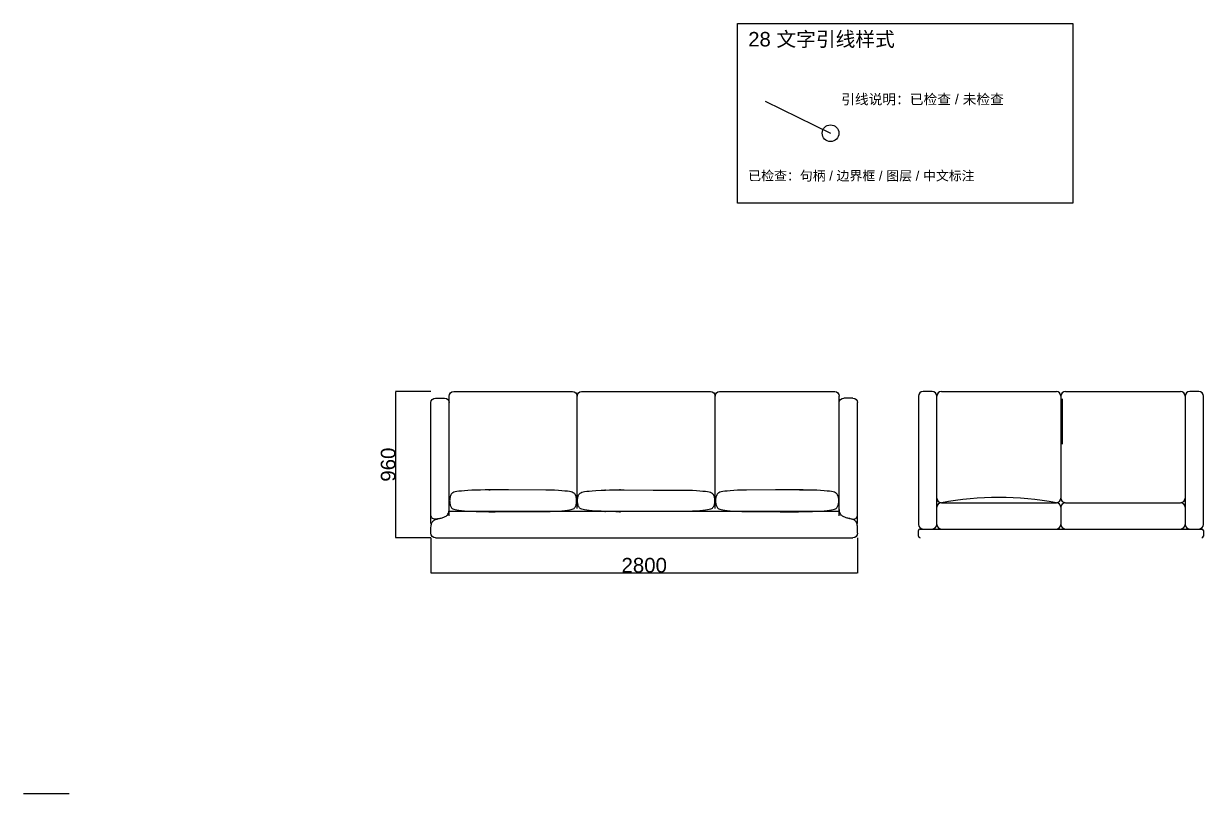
# Model space of a CAD drawing. Header units: millimetres. Extents: x -500 to 57711, y -8647 to 6933.
# Drawn here: x -500 to 7243, y -500 to 4554 of the extents above; entities that cross this region are included whole.
import ezdxf

# ---------------------------------------------------------------- set-up
doc = ezdxf.new("R2010")
doc.units = ezdxf.units.MM
doc.layers.add('CODEX_PREVIEW', color=7, linetype='Continuous')
doc.layers.add('产品图框', color=153, linetype='Continuous')
doc.styles.get("Standard").update_dxf_attribs({"font": 'arial.ttf'})
doc.dimstyles.new('ISO-25', dxfattribs={"dimtxt": 2.5, "dimasz": 2.5, "dimexe": 1.25, "dimexo": 0.625, "dimtad": 1, "dimtxsty": 'Standard', "dimcen": 2.5, "dimadec": 0, "dimazin": 0, "dimtfac": 1, "dimtmove": 0, "dimatfit": 3, "dimfxl": 1, "dimarcsym": 0})

# ---------------------------------------------------------------- blocks, each defined once
blk = doc.blocks.new('5S03232')
for p, q in [((162232.9, 131871.8), (162232.9, 131841.8)), ((162262.9, 131901.8), (165002.9, 131901.8)), ((165032.9, 131871.8), (165032.9, 131841.8)), ((162232.9, 131841.8), (162233.1, 131833.8)), ((162232.9, 131808), (162232.9, 131014.6)), ((162233.1, 131833.8), (162233.6, 131826.4)), ((162233.6, 131826.4), (162234.5, 131819.5)), ((162234.5, 131819.5), (162235.8, 131813.2)), ((162235.8, 131813.2), (162237.5, 131807.4)), ((162237.5, 131807.4), (162239.6, 131802.1)), ((162239.6, 131802.1), (162242.3, 131797.5)), ((162242.3, 131797.5), (162245.5, 131793.4)), ((162245.5, 131793.4), (162249.2, 131789.9)), ((165032.9, 131808), (165032.9, 131014.6)), ((162235.7, 131764.6), (162232.9, 131758)), ((162239.5, 131770), (162235.7, 131764.6)), ((162244.2, 131774.2), (162239.5, 131770)), ((162250.1, 131777), (162244.2, 131774.2)), ((162249.2, 131789.9), (162253.3, 131786.9)), ((162257.1, 131778.6), (162250.1, 131777)), ((162253.3, 131786.9), (162257.9, 131784.4)), ((162265.4, 131778.8), (162257.1, 131778.6)), ((162257.9, 131784.4), (162262.9, 131782.2)), ((162262.9, 131782.2), (162268, 131780.4)), ((162275.1, 131777.5), (162265.4, 131778.8)), ((162268, 131780.4), (162273.4, 131778.8)), ((162273.4, 131778.8), (162279, 131777.4)), ((162286.3, 131774.8), (162275.1, 131777.5)), ((162279, 131777.4), (162284.5, 131776)), ((162284.5, 131776), (162290.1, 131774.8)), ((162290.1, 131774.8), (162295.6, 131773.5)), ((162295.6, 131773.5), (162301.1, 131772.1)), ((162301.1, 131772.1), (162306.6, 131770.6)), ((162306.6, 131770.6), (162311.9, 131769)), ((162311.9, 131769), (162317.2, 131767.2)), ((162317.2, 131767.2), (162322.3, 131765.1)), ((162322.3, 131765.1), (162327.3, 131762.7)), ((162327.3, 131762.7), (162332.2, 131760)), ((162332.2, 131760), (162336.8, 131756.6)), ((162336.8, 131756.6), (162341, 131752.4)), ((162341, 131752.4), (162344.8, 131747)), ((162344.8, 131747), (162348, 131740.1)), ((162348, 131740.1), (162350.5, 131731.6)), ((162350.5, 131731.6), (162352.2, 131721.1)), ((164912.9, 131730.1), (162350.7, 131730.1)), ((162352.2, 131721.1), (162352.9, 131708.3)), ((162352.9, 131758.3), (162352.9, 130971.8)), ((162377.4, 131711.7), (162383.9, 131714.4)), ((162383.9, 131714.4), (162392.2, 131716.9)), ((162392.2, 131716.9), (162402.9, 131719.1)), ((162402.9, 131719.1), (162416.4, 131721.1)), ((162416.4, 131721.1), (162432.9, 131722.9)), ((162432.9, 131722.9), (162452.8, 131724.5)), ((162452.8, 131724.5), (162475.7, 131726)), ((162475.7, 131726), (162501.2, 131727.4)), ((162501.2, 131727.4), (162529, 131728.5)), ((162529, 131728.5), (162558.4, 131729.4)), ((162558.4, 131729.4), (162589.2, 131730.1)), ((162589.2, 131730.1), (162620.9, 131730.5)), ((162620.9, 131730.5), (162612.9, 131730.7)), ((162612.9, 131730.7), (162655, 131730.5)), ((162655, 131730.5), (162741.7, 131730.1)), ((162741.7, 131730.1), (162986.5, 131729.4)), ((162986.5, 131729.4), (163015.9, 131728.5)), ((163015.9, 131728.5), (163043.7, 131727.4)), ((163043.7, 131727.4), (163069.2, 131726)), ((163069.2, 131726), (163092.1, 131724.5)), ((163092.1, 131724.5), (163112, 131722.9)), ((163112, 131722.9), (163128.5, 131721.1)), ((163128.5, 131721.1), (163141.9, 131719.1)), ((163141.9, 131719.1), (163152.6, 131716.9)), ((163152.6, 131716.9), (163161, 131714.4)), ((163161, 131714.4), (163167.4, 131711.7)), ((163222.9, 131714.4), (163216.4, 131711.7)), ((163231.2, 131716.9), (163222.9, 131714.4)), ((163241.9, 131719.1), (163231.2, 131716.9)), ((163255.4, 131721.1), (163241.9, 131719.1)), ((163271.9, 131722.9), (163255.4, 131721.1)), ((163291.8, 131724.5), (163271.9, 131722.9)), ((163314.7, 131726), (163291.8, 131724.5)), ((163350.2, 131727.4), (163314.7, 131726)), ((163378, 131728.5), (163350.2, 131727.4)), ((163404.2, 131730.1), (163373.4, 131729.4)), ((163373.4, 131729.4), (163378, 131728.5)), ((163445.9, 131730.5), (163404.2, 131730.1)), ((163477.9, 131730.7), (163445.9, 131730.5)), ((163470, 131730.5), (163477.9, 131730.7)), ((163501.7, 131730.1), (163470, 131730.5)), ((163692.5, 131729.4), (163501.7, 131730.1)), ((163921.9, 131728.5), (163692.5, 131729.4)), ((163949.7, 131727.4), (163921.9, 131728.5)), ((163975.2, 131726), (163949.7, 131727.4)), ((163998.1, 131724.5), (163975.2, 131726)), ((164018, 131722.9), (163998.1, 131724.5)), ((164034.5, 131721.1), (164018, 131722.9)), ((164047.9, 131719.1), (164034.5, 131721.1)), ((164058.6, 131716.9), (164047.9, 131719.1)), ((164067, 131714.4), (164058.6, 131716.9)), ((164073.4, 131711.7), (164067, 131714.4)), ((164122.4, 131711.7), (164128.9, 131714.4)), ((164128.9, 131714.4), (164137.2, 131716.9)), ((164137.2, 131716.9), (164147.9, 131719.1)), ((164147.9, 131719.1), (164161.4, 131721.1)), ((164161.4, 131721.1), (164177.9, 131722.9)), ((164177.9, 131722.9), (164197.8, 131724.5)), ((164197.8, 131724.5), (164220.7, 131726)), ((164220.7, 131726), (164246.2, 131727.4)), ((164246.2, 131727.4), (164274, 131728.5)), ((164274, 131728.5), (164303.4, 131729.4)), ((164303.4, 131729.4), (164494.2, 131730.1)), ((164494.2, 131730.1), (164525.9, 131730.5)), ((164525.9, 131730.5), (164557.9, 131730.7)), ((164557.9, 131730.7), (164645, 131730.5)), ((164590, 131730.5), (164676.7, 131730.1)), ((164652.5, 131729.4), (164736.9, 131728.5)), ((164676.7, 131730.1), (164707.5, 131729.4)), ((164736.9, 131728.5), (164764.7, 131727.4)), ((164764.7, 131727.4), (164790.2, 131726)), ((164790.2, 131726), (164813.1, 131724.5)), ((164813.1, 131724.5), (164833, 131722.9)), ((164833, 131722.9), (164849.5, 131721.1)), ((164849.5, 131721.1), (164862.9, 131719.1)), ((164862.9, 131719.1), (164873.6, 131716.9)), ((164873.6, 131716.9), (164882, 131714.4)), ((164882, 131714.4), (164888.4, 131711.7)), ((164912.9, 131758.3), (164912.9, 130971.8)), ((162355.9, 131658.8), (162356, 131664.7)), ((162356, 131653), (162355.9, 131658.8)), ((162356, 131664.7), (162356.4, 131670.6)), ((162356.4, 131647.1), (162356, 131653)), ((162356.4, 131670.6), (162357.2, 131676.3)), ((162357.2, 131641.4), (162356.4, 131647.1)), ((162357.2, 131676.3), (162358.2, 131681.9)), ((162358.2, 131635.8), (162357.2, 131641.4)), ((162358.2, 131681.9), (162359.6, 131687.2)), ((162359.6, 131687.2), (162361.3, 131692.2)), ((162361.3, 131692.2), (162363.4, 131696.9)), ((162363.4, 131696.9), (162365.9, 131701.3)), ((162365.9, 131701.3), (162368.8, 131705.1)), ((162368.8, 131705.1), (162372.6, 131708.6)), ((162372.6, 131708.6), (162377.4, 131711.7)), ((163167.4, 131711.7), (163172.3, 131708.6)), ((163172.3, 131708.6), (163176, 131705.1)), ((163176, 131705.1), (163179, 131701.3)), ((163179, 131701.3), (163181.4, 131696.9)), ((163181.4, 131696.9), (163183.5, 131692.2)), ((163183.5, 131692.2), (163185.3, 131687.2)), ((163185.3, 131687.2), (163186.7, 131681.9)), ((163186.7, 131681.9), (163187.7, 131676.3)), ((163187.7, 131641.4), (163186.7, 131635.8)), ((163187.7, 131676.3), (163188.4, 131670.6)), ((163188.4, 131647.1), (163187.7, 131641.4)), ((163188.4, 131670.6), (163188.9, 131664.7)), ((163188.9, 131653), (163188.4, 131647.1)), ((163188.9, 131664.7), (163189, 131658.8)), ((163189, 131658.8), (163188.9, 131653)), ((163191.9, 131710.5), (163191.9, 130971.8)), ((163195, 131664.7), (163194.9, 131658.8)), ((163194.9, 131658.8), (163195, 131653)), ((163195.4, 131670.6), (163195, 131664.7)), ((163195, 131653), (163195.4, 131647.1)), ((163196.2, 131676.3), (163195.4, 131670.6)), ((163195.4, 131647.1), (163196.2, 131641.4)), ((163197.2, 131681.9), (163196.2, 131676.3)), ((163196.2, 131641.4), (163197.2, 131635.8)), ((163198.6, 131687.2), (163197.2, 131681.9)), ((163200.3, 131692.2), (163198.6, 131687.2)), ((163202.4, 131696.9), (163200.3, 131692.2)), ((163204.9, 131701.3), (163202.4, 131696.9)), ((163207.8, 131705.1), (163204.9, 131701.3)), ((163211.6, 131708.6), (163207.8, 131705.1)), ((163216.4, 131711.7), (163211.6, 131708.6)), ((164078.3, 131708.6), (164073.4, 131711.7)), ((164082, 131705.1), (164078.3, 131708.6)), ((164085, 131701.3), (164082, 131705.1)), ((164087.4, 131696.9), (164085, 131701.3)), ((164089.5, 131692.2), (164087.4, 131696.9)), ((164091.3, 131687.2), (164089.5, 131692.2)), ((164092.7, 131681.9), (164091.3, 131687.2)), ((164093.7, 131676.3), (164092.7, 131681.9)), ((164092.7, 131635.8), (164093.7, 131641.4)), ((164094.4, 131670.6), (164093.7, 131676.3)), ((164093.7, 131641.4), (164094.4, 131647.1)), ((164094.9, 131664.7), (164094.4, 131670.6)), ((164094.4, 131647.1), (164094.9, 131653)), ((164095, 131658.8), (164094.9, 131664.7)), ((164094.9, 131653), (164095, 131658.8)), ((164097.9, 131710.5), (164097.9, 130971.8)), ((164100.9, 131658.8), (164101, 131664.7)), ((164101, 131653), (164100.9, 131658.8)), ((164101, 131664.7), (164101.4, 131670.6)), ((164101.4, 131647.1), (164101, 131653)), ((164101.4, 131670.6), (164102.2, 131676.3)), ((164102.2, 131641.4), (164101.4, 131647.1)), ((164102.2, 131676.3), (164103.2, 131681.9)), ((164103.2, 131635.8), (164102.2, 131641.4)), ((164103.2, 131681.9), (164104.6, 131687.2)), ((164104.6, 131687.2), (164106.3, 131692.2)), ((164106.3, 131692.2), (164108.4, 131696.9)), ((164108.4, 131696.9), (164110.9, 131701.3)), ((164110.9, 131701.3), (164113.8, 131705.1)), ((164113.8, 131705.1), (164117.6, 131708.6)), ((164117.6, 131708.6), (164122.4, 131711.7)), ((164888.4, 131711.7), (164893.3, 131708.6)), ((164893.3, 131708.6), (164897, 131705.1)), ((164897, 131705.1), (164900, 131701.3)), ((164900, 131701.3), (164902.4, 131696.9)), ((164902.4, 131696.9), (164904.5, 131692.2)), ((164904.5, 131692.2), (164906.3, 131687.2)), ((164906.3, 131687.2), (164907.7, 131681.9)), ((164907.7, 131681.9), (164908.7, 131676.3)), ((164908.7, 131641.4), (164907.7, 131635.8)), ((164908.7, 131676.3), (164909.4, 131670.6)), ((164909.4, 131647.1), (164908.7, 131641.4)), ((164909.4, 131670.6), (164909.9, 131664.7)), ((164909.9, 131653), (164909.4, 131647.1)), ((164909.9, 131664.7), (164910, 131658.8)), ((164910, 131658.8), (164909.9, 131653)), ((162359.6, 131630.5), (162358.2, 131635.8)), ((162361.3, 131625.5), (162359.6, 131630.5)), ((162363.4, 131620.7), (162361.3, 131625.5)), ((162365.9, 131616.4), (162363.4, 131620.7)), ((162368.8, 131612.6), (162365.9, 131616.4)), ((162372.6, 131609.1), (162368.8, 131612.6)), ((162377.4, 131606), (162372.6, 131609.1)), ((162383.9, 131603.3), (162377.4, 131606)), ((162392.2, 131600.8), (162383.9, 131603.3)), ((162402.9, 131598.6), (162392.2, 131600.8)), ((162416.4, 131596.6), (162402.9, 131598.6)), ((162432.9, 131594.8), (162416.4, 131596.6)), ((162452.8, 131593.2), (162432.9, 131594.8)), ((162475.7, 131591.6), (162452.8, 131593.2)), ((162501.2, 131590.3), (162475.7, 131591.6)), ((162529, 131589.2), (162501.2, 131590.3)), ((162558.4, 131588.3), (162529, 131589.2)), ((162589.2, 131587.6), (162558.4, 131588.3)), ((162620.9, 131587.2), (162589.2, 131587.6)), ((162655, 131587.2), (162612.9, 131587)), ((162612.9, 131587), (162620.9, 131587.2)), ((162741.7, 131587.6), (162655, 131587.2)), ((162986.5, 131588.3), (162741.7, 131587.6)), ((163015.9, 131589.2), (162986.5, 131588.3)), ((163043.7, 131590.3), (163015.9, 131589.2)), ((163069.2, 131591.6), (163043.7, 131590.3)), ((163092.1, 131593.2), (163069.2, 131591.6)), ((163112, 131594.8), (163092.1, 131593.2)), ((163128.5, 131596.6), (163112, 131594.8)), ((163141.9, 131598.6), (163128.5, 131596.6)), ((163152.6, 131600.8), (163141.9, 131598.6)), ((163161, 131603.3), (163152.6, 131600.8)), ((163167.4, 131606), (163161, 131603.3)), ((163172.3, 131609.1), (163167.4, 131606)), ((163176, 131612.6), (163172.3, 131609.1)), ((163179, 131616.4), (163176, 131612.6)), ((163181.4, 131620.7), (163179, 131616.4)), ((163183.5, 131625.5), (163181.4, 131620.7)), ((163185.3, 131630.5), (163183.5, 131625.5)), ((163186.7, 131635.8), (163185.3, 131630.5)), ((163197.2, 131635.8), (163198.6, 131630.5)), ((163198.6, 131630.5), (163200.3, 131625.5)), ((163200.3, 131625.5), (163202.4, 131620.7)), ((163202.4, 131620.7), (163204.9, 131616.4)), ((163204.9, 131616.4), (163207.8, 131612.6)), ((163207.8, 131612.6), (163211.6, 131609.1)), ((163211.6, 131609.1), (163216.4, 131606)), ((163216.4, 131606), (163222.9, 131603.3)), ((163222.9, 131603.3), (163231.2, 131600.8)), ((163231.2, 131600.8), (163241.9, 131598.6)), ((163241.9, 131598.6), (163255.4, 131596.6)), ((163255.4, 131596.6), (163271.9, 131594.8)), ((163271.9, 131594.8), (163291.8, 131593.2)), ((163291.8, 131593.2), (163314.7, 131591.6)), ((163314.7, 131591.6), (163350.2, 131590.3)), ((163350.2, 131590.3), (163378, 131589.2)), ((163378, 131589.2), (163373.4, 131588.3)), ((163373.4, 131588.3), (163404.2, 131587.6)), ((163404.2, 131587.6), (163445.9, 131587.2)), ((163445.9, 131587.2), (163477.9, 131587)), ((163470, 131587.2), (163501.7, 131587.6)), ((163477.9, 131587), (163470, 131587.2)), ((163501.7, 131587.6), (163692.5, 131588.3)), ((163692.5, 131588.3), (163921.9, 131589.2)), ((163921.9, 131589.2), (163949.7, 131590.3)), ((163949.7, 131590.3), (163975.2, 131591.6)), ((163975.2, 131591.6), (163998.1, 131593.2)), ((163998.1, 131593.2), (164018, 131594.8)), ((164018, 131594.8), (164034.5, 131596.6)), ((164034.5, 131596.6), (164047.9, 131598.6)), ((164047.9, 131598.6), (164058.6, 131600.8)), ((164058.6, 131600.8), (164067, 131603.3)), ((164067, 131603.3), (164073.4, 131606)), ((164073.4, 131606), (164078.3, 131609.1)), ((164078.3, 131609.1), (164082, 131612.6)), ((164082, 131612.6), (164085, 131616.4)), ((164085, 131616.4), (164087.4, 131620.7)), ((164087.4, 131620.7), (164089.5, 131625.5)), ((164089.5, 131625.5), (164091.3, 131630.5)), ((164091.3, 131630.5), (164092.7, 131635.8)), ((164104.6, 131630.5), (164103.2, 131635.8)), ((164106.3, 131625.5), (164104.6, 131630.5)), ((164108.4, 131620.7), (164106.3, 131625.5)), ((164110.9, 131616.4), (164108.4, 131620.7)), ((164113.8, 131612.6), (164110.9, 131616.4)), ((164117.6, 131609.1), (164113.8, 131612.6)), ((164122.4, 131606), (164117.6, 131609.1)), ((164128.9, 131603.3), (164122.4, 131606)), ((164137.2, 131600.8), (164128.9, 131603.3)), ((164147.9, 131598.6), (164137.2, 131600.8)), ((164161.4, 131596.6), (164147.9, 131598.6)), ((164177.9, 131594.8), (164161.4, 131596.6)), ((164197.8, 131593.2), (164177.9, 131594.8)), ((164220.7, 131591.6), (164197.8, 131593.2)), ((164246.2, 131590.3), (164220.7, 131591.6)), ((164274, 131589.2), (164246.2, 131590.3)), ((164303.4, 131588.3), (164274, 131589.2)), ((164494.2, 131587.6), (164303.4, 131588.3)), ((164525.9, 131587.2), (164494.2, 131587.6)), ((164557.9, 131587), (164525.9, 131587.2)), ((164645, 131587.2), (164557.9, 131587)), ((164676.7, 131587.6), (164590, 131587.2)), ((164736.9, 131589.2), (164652.5, 131588.3)), ((164707.5, 131588.3), (164676.7, 131587.6)), ((164764.7, 131590.3), (164736.9, 131589.2)), ((164790.2, 131591.6), (164764.7, 131590.3)), ((164813.1, 131593.2), (164790.2, 131591.6)), ((164833, 131594.8), (164813.1, 131593.2)), ((164849.5, 131596.6), (164833, 131594.8)), ((164862.9, 131598.6), (164849.5, 131596.6)), ((164873.6, 131600.8), (164862.9, 131598.6)), ((164882, 131603.3), (164873.6, 131600.8)), ((164888.4, 131606), (164882, 131603.3)), ((164893.3, 131609.1), (164888.4, 131606)), ((164897, 131612.6), (164893.3, 131609.1)), ((164900, 131616.4), (164897, 131612.6)), ((164902.4, 131620.7), (164900, 131616.4)), ((164904.5, 131625.5), (164902.4, 131620.7)), ((164906.3, 131630.5), (164904.5, 131625.5)), ((164907.7, 131635.8), (164906.3, 131630.5)), ((162262.9, 130984.6), (162322.9, 130984.6)), ((162382.9, 130941.8), (163161.9, 130941.8)), ((163221.9, 130941.8), (164067.9, 130941.8)), ((164127.9, 130941.8), (164882.9, 130941.8)), ((165002.9, 130984.6), (164942.9, 130984.6))]:
    blk.add_line(p, q)
for points in [[(165032.9, 131841.8), (165032.8, 131833.8), (165032.3, 131826.4), (165031.4, 131819.5), (165030.1, 131813.2), (165028.4, 131807.4), (165026.2, 131802.1), (165023.6, 131797.5), (165020.4, 131793.4), (165016.7, 131789.9), (165012.5, 131786.9), (165007.9, 131784.4), (165003, 131782.2), (164997.8, 131780.4), (164992.4, 131778.8), (164986.9, 131777.4), (164981.4, 131776), (164975.8, 131774.8), (164970.2, 131773.5), (164964.7, 131772.1), (164959.3, 131770.6), (164954, 131769), (164948.7, 131767.2), (164943.6, 131765.1), (164938.5, 131762.7), (164933.7, 131760), (164929.1, 131756.6), (164924.8, 131752.4), (164921.1, 131747), (164917.9, 131740.1), (164915.4, 131731.6), (164913.7, 131721.1), (164912.9, 131708.3)], [(164979.6, 131774.8), (164990.7, 131777.5), (165000.4, 131778.8), (165008.8, 131778.6), (165015.8, 131777), (165021.7, 131774.2), (165026.4, 131770), (165030.1, 131764.6), (165032.9, 131758)]]:
    blk.add_lwpolyline(points)
for centre, start, end in [((162262.9, 131871.8), 90, 180), ((165002.9, 131871.8), 0, 90), ((162262.9, 131014.6), 180, 270), ((162322.9, 131014.6), 270, 0), ((162382.9, 130971.8), 180, 270), ((163161.9, 130971.8), 270, 0), ((163221.9, 130971.8), 180, 270), ((164067.9, 130971.8), 270, 0), ((164127.9, 130971.8), 180, 270), ((164882.9, 130971.8), 270, 0), ((164942.9, 131014.6), 180, 270), ((165002.9, 131014.6), 270, 0)]:
    blk.add_arc(centre, 30, start, end)
blk = doc.blocks.new('*D5')
at = {"layer": 'CODEX_PREVIEW', "color": 0, "lineweight": -2, "transparency": 16777216}
for p, q in [((2173.3, 1177.6), (2173.3, 946.6)), ((4973.3, 1177.6), (4973.3, 946.6)), ((2175.8, 947.9), (4970.8, 947.9))]:
    blk.add_line(p, q, dxfattribs=at)
at = {"layer": 'CODEX_PREVIEW', "color": 0, "transparency": 16777216}
for points in [[(2175.8, 948.3), (2175.8, 947.4), (2173.3, 947.9)], [(4970.8, 948.3), (4970.8, 947.4), (4973.3, 947.9)]]:
    blk.add_solid(points, dxfattribs=at)
at = {"layer": 'Defpoints', "color": 0, "transparency": 16777216}
for p in [(2173.3, 1178.3), (4973.3, 1178.3), (4973.3, 947.9)]:
    blk.add_point(p, dxfattribs=at)
at = {"layer": 'CODEX_PREVIEW', "color": 0, "transparency": 16777216, "insert": (3573.3, 997.5), "char_height": 96, "attachment_point": 5}
blk.add_mtext('2800', dxfattribs=at)
blk = doc.blocks.new('*D6')
at = {"layer": 'CODEX_PREVIEW', "color": 0, "lineweight": -2, "transparency": 16777216}
for p, q in [((2172.7, 2138.3), (1941.7, 2138.3)), ((1942.9, 1180.8), (1942.9, 2135.8)), ((2172.7, 1178.3), (1941.7, 1178.3))]:
    blk.add_line(p, q, dxfattribs=at)
at = {"layer": 'CODEX_PREVIEW', "color": 0, "transparency": 16777216}
for points in [[(1942.5, 2135.8), (1943.4, 2135.8), (1942.9, 2138.3)], [(1942.5, 1180.8), (1943.4, 1180.8), (1942.9, 1178.3)]]:
    blk.add_solid(points, dxfattribs=at)
at = {"layer": 'Defpoints', "color": 0, "transparency": 16777216}
for p in [(1942.9, 2138.3), (2173.3, 2138.3), (2173.3, 1178.3)]:
    blk.add_point(p, dxfattribs=at)
at = {"layer": 'CODEX_PREVIEW', "color": 0, "transparency": 16777216, "insert": (1893.3, 1658.3), "char_height": 96, "attachment_point": 5, "rotation": 90}
blk.add_mtext('960', dxfattribs=at)

msp = doc.modelspace()

# ---------------------------------------------------------------- linework, layer by layer
msp.add_line((6316.35, 2090.263), (6316.35, 1793.063))
at = {"layer": 'CODEX_PREVIEW'}
for p, q in [((4186.268, 4553.938), (6386.268, 4553.938)), ((4186.268, 3373.938), (4186.268, 4553.938)), ((6386.268, 4553.938), (6386.268, 3373.938)), ((4366.268, 4043.938), (4796.268, 3833.938)), ((6386.268, 3373.938), (4186.268, 3373.938))]:
    msp.add_line(p, q, dxfattribs=at)
at = {"layer": 'CODEX_PREVIEW', "color": 4}
for p, q in [((5373.35, 2108.263), (5373.35, 1265.863)), ((5463.35, 2138.263), (5403.35, 2138.263)), ((5493.35, 1265.863), (5493.35, 2108.263)), ((5493.35, 1438.663), (5493.35, 2108.263)), ((5523.35, 2138.263), (6278.35, 2138.263)), ((6308.35, 2108.263), (6308.35, 1438.663)), ((6338.35, 2138.263), (7093.35, 2138.263)), ((7123.35, 2108.263), (7123.35, 1438.663)), ((7123.35, 2108.263), (7123.35, 1265.863)), ((7213.35, 2138.263), (7153.35, 2138.263)), ((7243.35, 1265.863), (7243.35, 2108.263)), ((5523.35, 1408.663), (6278.35, 1408.663)), ((6338.35, 1408.663), (7093.35, 1408.663)), ((5493.35, 1265.863), (5493.35, 1378.663)), ((6308.35, 1378.663), (6308.35, 1265.863)), ((7123.35, 1378.663), (7123.35, 1265.863)), ((5373.35, 1188.263), (5373.35, 1225.863)), ((5383.35, 1235.863), (7233.35, 1235.863)), ((5403.35, 1235.863), (5463.35, 1235.863)), ((7153.35, 1235.863), (7213.35, 1235.863)), ((7243.35, 1225.863), (7243.35, 1188.263))]:
    msp.add_line(p, q, dxfattribs=at)
at = {"layer": 'CODEX_PREVIEW', "color": 1}
msp.add_line((-500, -500), (-200, -500), dxfattribs=at)
at = {"layer": 'CODEX_PREVIEW'}
msp.add_circle((4796.268, 3833.938), 55, dxfattribs=at)
at = {"layer": 'CODEX_PREVIEW', "color": 4}
for centre, radius, start, end in [((5403.35, 2108.263), 30, 90, 180), ((5463.35, 2108.263), 30, 0, 90), ((5523.35, 2108.263), 30, 90, 180), ((6278.35, 2108.263), 30, 0, 90), ((6338.35, 2108.263), 30, 90, 180), ((7093.35, 2108.263), 30, 0, 90), ((7153.35, 2108.263), 30, 90, 180), ((7213.35, 2108.263), 30, 0, 90), ((5523.35, 1438.663), 30, 180, 270), ((5523.35, 1378.663), 30, 90, 180), ((5900.85, -670.018), 2112.681, 79.7069462, 100.2930538), ((6278.35, 1438.663), 30, 270, 0), ((6278.35, 1378.663), 30, 0, 90), ((6338.35, 1438.663), 30, 180, 270), ((6338.35, 1378.663), 30, 90, 180), ((7093.35, 1438.663), 30, 270, 0), ((7093.35, 1378.663), 30, 0, 90), ((5403.35, 1265.863), 30, 180, 270), ((5463.35, 1265.863), 30, 270, 0), ((5523.35, 1265.863), 30, 180, 270), ((6278.35, 1265.863), 30, 270, 0), ((6338.35, 1265.863), 30, 180, 270), ((7093.35, 1265.863), 30, 270, 0), ((7153.35, 1265.863), 30, 180, 270), ((7213.35, 1265.863), 30, 270, 0), ((5383.35, 1225.863), 10, 90, 180), ((5383.35, 1188.263), 10, 180, 270), ((7233.35, 1225.863), 10, 0, 90), ((7233.35, 1188.263), 10, 270, 0)]:
    msp.add_arc(centre, radius, start, end, dxfattribs=at)

# ---------------------------------------------------------------- block references
at = {"layer": '产品图框', "xscale": -1, "rotation": 180}
msp.add_blockref('5S03232', (-160059.592, 133080.027), dxfattribs=at)

# ---------------------------------------------------------------- texts
at = {"layer": 'CODEX_PREVIEW'}
for s, height, p in [('28 文字引线样式', 95, (4256.268, 4403.938)), ('引线说明：已检查 / 未检查', 66, (4866.268, 4023.938)), ('已检查：句柄 / 边界框 / 图层 / 中文标注', 62, (4256.268, 3523.938))]:
    msp.add_text(s, height=height, dxfattribs=at).set_placement(p)

# ---------------------------------------------------------------- dimensions: what is measured, and where the dimension line sits
at = {"layer": 'CODEX_PREVIEW', "color": 4}
for p2, distance, text, picture, middle in [((2173.35, 2138.263), 230.4, '960', '*D6', (1893.31, 1658.263)), ((4973.35, 1178.263), -230.4, '2800', '*D5', (3573.35, 997.503))]:
    dim = msp.add_aligned_dim(p1=(2173.35, 1178.263), p2=p2, distance=distance, text=text, dimstyle='ISO-25', override={"dimtxt": 96}, dxfattribs=at)
    dim.commit()
    dim.dimension.update_dxf_attribs({"geometry": picture, "text_midpoint": middle})

doc.saveas('drawing.dxf')
